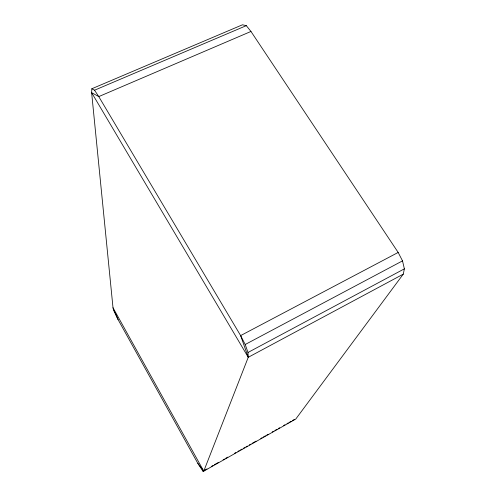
<?xml version="1.0" encoding="UTF-8"?>
<svg xmlns="http://www.w3.org/2000/svg" width="496" height="496" viewBox="0 0 496 496"><rect width="100%" height="100%" fill="white"/><g stroke="black" fill="none" stroke-linecap="round" stroke-linejoin="round"><path stroke-width="0.74" d="M91.834 88.753L91.63 92.64L113.007 307.731L113.609 310.273L118.079 319.604L197.854 463.388L202.938 471.2L203.763 471.15L295.752 419.077L403.267 274.145L404.37 268.844L402.51 260.877L398.17 252.445L250.964 31.459L246.314 25.656L242.47 24.8L91.834 88.753L94.544 90.216L98.766 96.596L240.634 335.6L245.204 344.503L247.994 352.476L248.254 357.3L203.763 471.15L197.854 463.388M202.938 471.2L206.975 468.918M211.68 466.252L213.026 465.49M214.371 464.727L218.407 462.446M223.113 459.78L224.459 459.023M225.804 458.261L227.819 457.12M234.546 453.313L235.891 452.55M237.906 451.41L239.252 450.647M240.597 449.884L241.943 449.128M243.288 448.365L244.633 447.603M245.979 446.84L247.324 446.084M249.339 444.937L250.685 444.18M252.03 443.418L256.066 441.136M260.772 438.47L262.117 437.708M263.463 436.945L265.478 435.804M266.823 435.042L268.169 434.285M272.205 431.997L273.55 431.241M274.896 430.478L276.911 429.338M278.256 428.575L279.601 427.812M283.638 425.531L284.983 424.768M286.998 423.627L288.343 422.865M289.689 422.102L291.034 421.346M292.38 420.583L294.395 419.442M247.994 352.476L404.37 268.844M250.964 31.459L98.766 96.596L91.63 92.64L248.254 357.3L403.267 274.145M245.204 344.503L402.51 260.877M398.17 252.445L240.634 335.6L248.254 357.3M94.544 90.216L246.314 25.656M203.763 471.15L113.007 307.731L118.079 319.604"/></g></svg>
